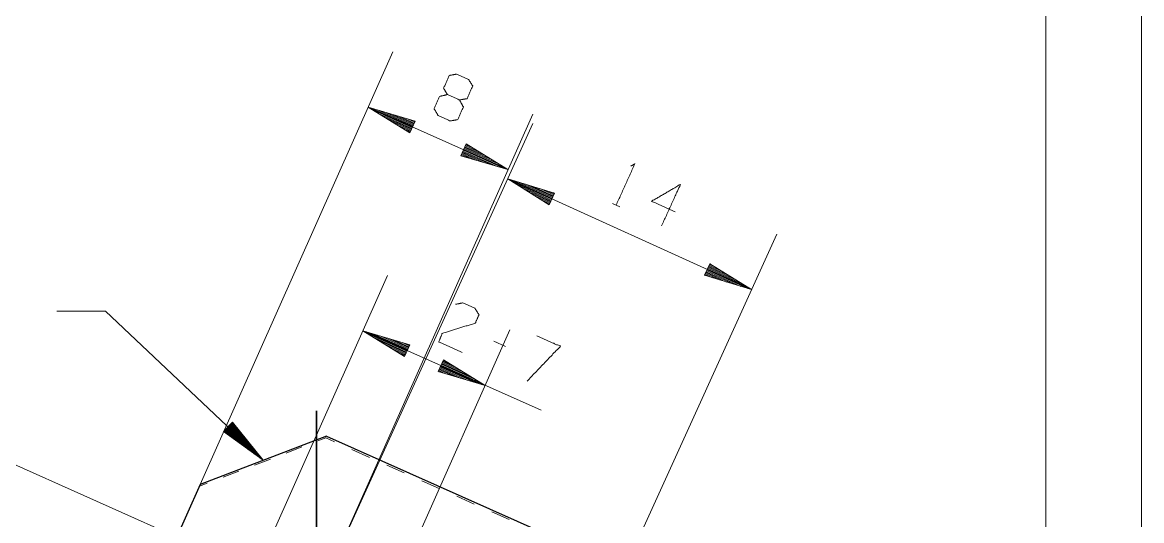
# Model space of a CAD drawing. Header units: millimetres. Extents: x 0 to 210, y 0 to 675.
# Drawn here: x 151.5 to 210, y 166.5 to 192.5 of the extents above; entities that cross this region are included whole.
import ezdxf

# ---------------------------------------------------------------- set-up
doc = ezdxf.new("R2010")
doc.units = ezdxf.units.MM
doc.layers.add('1', color=7, linetype='Continuous', true_color=0xffffff)

msp = doc.modelspace()

# ---------------------------------------------------------------- linework, layer by layer
at = {"layer": '1', "color": 132, "linetype": 'Continuous', "lineweight": 18}
for p, q in [((210, 0), (210, 297)), ((205, 5), (205, 292))]:
    msp.add_line(p, q, dxfattribs=at)
at = {"layer": '1', "color": 13, "linetype": 'Continuous', "lineweight": 18}
for p, q in [((160.79485, 168.34563), (170.86539, 190.95328)), ((172.02975, 187.32492), (169.57347, 188.05301)), ((169.57347, 188.05301), (171.75763, 186.714)), ((176.88124, 184.79776), (169.57347, 188.05301)), ((171.88335, 186.99626), (169.73936, 187.95128)), ((171.90402, 187.04266), (169.76006, 187.9977)), ((171.9247, 187.08907), (170.13319, 187.88708)), ((166.8821, 162.3504), (178.17316, 187.69803)), ((166.8821, 162.3504), (178.17998, 187.2114)), ((171.86269, 186.94986), (170.07118, 187.74786)), ((171.84201, 186.90346), (170.40298, 187.54446)), ((171.94536, 187.13548), (170.50635, 187.77647)), ((171.82133, 186.85704), (170.73479, 187.34105)), ((171.96603, 187.18188), (170.87949, 187.66588)), ((171.98671, 187.22827), (171.25264, 187.55528)), ((172.00737, 187.27467), (171.62578, 187.44467)), ((171.75763, 186.714), (172.02975, 187.32492)), ((172.02805, 187.32108), (171.99892, 187.33406)), ((172.02805, 187.32108), (171.99892, 187.33406)), ((171.80067, 186.81064), (171.0666, 187.13763)), ((171.78, 186.76424), (171.39841, 186.9342)), ((171.75932, 186.71783), (171.73021, 186.7308)), ((171.75932, 186.71783), (171.73021, 186.7308)), ((174.69708, 186.13676), (174.42496, 185.52583)), ((174.65405, 186.04013), (175.38812, 185.71312)), ((174.67471, 186.08653), (175.05632, 185.91653)), ((174.69539, 186.13293), (174.72452, 186.11995)), ((174.69539, 186.13293), (174.72452, 186.11995)), ((176.88124, 184.79776), (174.69708, 186.13676)), ((174.42496, 185.52583), (176.88124, 184.79776)), ((174.42667, 185.52966), (174.4558, 185.51671)), ((174.42667, 185.52966), (174.4558, 185.51671)), ((174.44734, 185.57607), (174.82895, 185.4061)), ((174.46802, 185.62247), (175.20209, 185.29549)), ((174.48868, 185.66888), (175.57523, 185.18488)), ((174.50935, 185.71529), (175.94838, 185.07426)), ((174.53003, 185.76169), (176.32152, 184.96367)), ((174.55069, 185.80809), (176.69467, 184.85306)), ((174.57137, 185.85451), (176.71533, 184.89946)), ((174.59204, 185.90091), (176.38353, 185.10287)), ((174.6127, 185.94731), (176.05173, 185.30629)), ((174.63338, 185.99371), (175.71992, 185.50972)), ((179.31717, 183.57443), (176.86639, 184.32086)), ((176.86639, 184.32086), (179.04047, 182.96556)), ((176.86639, 184.32086), (189.6124, 178.52853)), ((179.16832, 183.24689), (177.03154, 184.21793)), ((179.18933, 183.29312), (177.05255, 184.26418)), ((179.14729, 183.20062), (177.36182, 184.01202)), ((179.21036, 183.33937), (177.42488, 184.15077)), ((179.12627, 183.15439), (177.69208, 183.80614)), ((179.23135, 183.38564), (177.79718, 184.0374)), ((179.25238, 183.43187), (178.16949, 183.924)), ((179.27341, 183.47813), (178.54179, 183.81059)), ((179.29443, 183.52437), (178.91411, 183.69719)), ((179.10527, 183.10812), (178.02235, 183.60025)), ((179.08424, 183.06189), (178.35263, 183.39435)), ((179.06323, 183.01564), (178.68291, 183.18848)), ((179.04047, 182.96556), (179.31717, 183.57443)), ((179.31543, 183.5706), (179.28641, 183.58382)), ((179.31543, 183.5706), (179.28641, 183.58382)), ((179.04221, 182.96939), (179.01318, 182.98257)), ((179.04221, 182.96939), (179.01318, 182.98257)), ((179.62807, 156.55807), (190.92596, 181.41907)), ((187.43832, 179.88385), (187.16162, 179.27498)), ((187.31047, 179.60254), (189.44725, 178.6315)), ((187.3315, 179.64879), (189.11697, 178.83737)), ((187.35249, 179.69504), (188.7867, 179.04327)), ((187.37352, 179.74129), (188.45644, 179.24916)), ((187.39455, 179.78752), (188.12616, 179.45506)), ((187.41556, 179.83379), (187.79588, 179.66093)), ((187.43658, 179.88002), (187.46561, 179.86684)), ((187.43658, 179.88002), (187.46561, 179.86684)), ((189.6124, 178.52853), (187.43832, 179.88385)), ((163.68494, 163.77455), (170.58742, 179.27011)), ((187.16162, 179.27498), (189.6124, 178.52853)), ((187.16336, 179.27879), (187.19238, 179.26561)), ((187.16336, 179.27879), (187.19238, 179.26561)), ((187.18436, 179.32504), (187.56468, 179.15221)), ((187.20538, 179.37131), (187.937, 179.03882)), ((187.22641, 179.41754), (188.3093, 178.92543)), ((187.24744, 179.46381), (188.68161, 178.81204)), ((187.26843, 179.51004), (189.05391, 178.69864)), ((187.28946, 179.55627), (189.42624, 178.58524)), ((153.30591, 177.41068), (155.8459, 177.41068)), ((155.8459, 177.41068), (164.09563, 169.61169)), ((171.75179, 175.64177), (169.2955, 176.36984)), ((169.2955, 176.36984), (171.47964, 175.03085)), ((169.2955, 176.36984), (178.60976, 172.22083)), ((171.60538, 175.31311), (169.46141, 176.26816)), ((171.62605, 175.35951), (169.48207, 176.31456)), ((171.64671, 175.40591), (169.85522, 176.20395)), ((170.07924, 160.92622), (176.98172, 176.4218)), ((171.66739, 175.45233), (170.22836, 176.09334)), ((171.5847, 175.26671), (169.79321, 176.06473)), ((171.56404, 175.22029), (170.12502, 175.86131)), ((171.54337, 175.17389), (170.45682, 175.6579)), ((171.68806, 175.49873), (170.60152, 175.98273)), ((171.70872, 175.54514), (170.97466, 175.87212)), ((171.7294, 175.59154), (171.34779, 175.76152)), ((171.47964, 175.03085), (171.75179, 175.64177)), ((171.75008, 175.63794), (171.72095, 175.65091)), ((171.75008, 175.63794), (171.72095, 175.65091)), ((171.52269, 175.12749), (170.78862, 175.4545)), ((171.50203, 175.0811), (171.12042, 175.25108)), ((171.48135, 175.0347), (171.45222, 175.04765)), ((171.48135, 175.0347), (171.45222, 175.04765)), ((173.50565, 174.86052), (173.23352, 174.24959)), ((173.27657, 174.34624), (174.01064, 174.01926)), ((173.29723, 174.39265), (174.38377, 173.90865)), ((173.3179, 174.43906), (174.75693, 173.79803)), ((173.33858, 174.48546), (175.13007, 173.68742)), ((173.35924, 174.53186), (175.50322, 173.57683)), ((173.37991, 174.57826), (175.52388, 173.62323)), ((173.40059, 174.62468), (175.19208, 173.82664)), ((173.42125, 174.67107), (174.86028, 174.03006)), ((173.44193, 174.71747), (174.52847, 174.23346)), ((173.4626, 174.76387), (174.19667, 174.43689)), ((173.48326, 174.81027), (173.86487, 174.6403)), ((173.50394, 174.85667), (173.53307, 174.84372)), ((173.50394, 174.85667), (173.53307, 174.84372)), ((175.68979, 173.52153), (173.50565, 174.86052)), ((173.23352, 174.24959), (175.68979, 173.52153)), ((173.23521, 174.25343), (173.26434, 174.24045)), ((173.23521, 174.25343), (173.26434, 174.24045)), ((173.25589, 174.29984), (173.6375, 174.12984)), ((166.8821, 162.3504), (144.85756, 172.16119)), ((162.47958, 171.59961), (162.02014, 171.11362)), ((162.30222, 171.41199), (163.72737, 170.06468)), ((162.3371, 171.4489), (163.48187, 170.36668)), ((162.37201, 171.48582), (163.23637, 170.66867)), ((162.40691, 171.52272), (162.99088, 170.97067)), ((162.4418, 171.55965), (162.74536, 171.27266)), ((162.4767, 171.59656), (162.49988, 171.57466)), ((162.4767, 171.59656), (162.49988, 171.57466)), ((164.09563, 169.61169), (162.47958, 171.59961)), ((162.02014, 171.11362), (164.09563, 169.61169)), ((162.02303, 171.11667), (162.04619, 171.09476)), ((162.02303, 171.11667), (162.04619, 171.09476)), ((162.05792, 171.15358), (162.36148, 170.86659)), ((162.09282, 171.19049), (162.67679, 170.63843)), ((162.12772, 171.2274), (162.99208, 170.41026)), ((162.16261, 171.26433), (163.30739, 170.1821)), ((162.19751, 171.30124), (163.62268, 169.95395)), ((162.23242, 171.33815), (163.93797, 169.72577)), ((162.2673, 171.37506), (163.97289, 169.76268))]:
    msp.add_line(p, q, dxfattribs=at)
at = {"layer": '1', "color": 95, "linetype": 'Continuous', "lineweight": 18}
for p, q in [((182.3427, 183.03223), (182.72888, 182.85674)), ((176.75537, 175.55652), (176.14183, 175.8298))]:
    msp.add_line(p, q, dxfattribs=at)
at = {"layer": '1', "color": 252, "linetype": 'Continuous', "lineweight": 35}
msp.add_line((166.8821, 165.52539), (166.8821, 172.20039), dxfattribs=at)
at = {"layer": '1', "color": 30, "linetype": 'Continuous', "lineweight": 25}
for p, q in [((167.39641, 170.87776), (160.79485, 168.34563)), ((167.39641, 170.87776), (185.66582, 162.73967)), ((160.79485, 168.34563), (150.97394, 146.2984))]:
    msp.add_line(p, q, dxfattribs=at)
at = {"layer": '1', "color": 43, "linetype": 'Continuous', "lineweight": 18}
for p, q in [((167.38576, 170.85385), (167.39641, 170.87776)), ((165.29082, 169.99081), (166.11601, 170.30733)), ((166.94121, 170.62384), (167.35381, 170.7821)), ((167.35381, 170.7821), (167.36446, 170.80602)), ((167.35381, 170.7821), (167.81053, 170.57864)), ((163.64043, 169.35779), (164.46562, 169.6743)), ((168.72401, 170.17175), (169.63748, 169.76485)), ((170.55095, 169.35794), (171.46442, 168.95103)), ((161.99004, 168.72475), (162.81523, 169.04126)), ((172.3779, 168.54413), (173.29137, 168.13722)), ((160.75224, 168.24997), (161.16484, 168.40823)), ((174.20483, 167.73033), (175.1183, 167.32341)), ((176.03178, 166.91652), (176.94525, 166.5096))]:
    msp.add_line(p, q, dxfattribs=at)
at = {"layer": '1', "color": 95, "linetype": 'Continuous', "lineweight": 18}
for points, knots in [([(173.71753, 188.71669), (173.51847, 189.05168), (173.81346, 189.71395), (174.19564, 189.79001), (174.82532, 189.50953), (175.04053, 189.16735), (174.74554, 188.50509), (174.34721, 188.43619), (173.71753, 188.71669), (173.30903, 188.62498), (173.0242, 187.98553), (173.22925, 187.62053), (173.85891, 187.34003), (174.25723, 187.40891), (174.55225, 188.07119), (174.34721, 188.43619)], [0, 0, 0.04757262, 0.13608346, 0.18365703, 0.26781401, 0.31716414, 0.40567498, 0.45502628, 0.53918428, 0.59029667, 0.67575786, 0.72686887, 0.81102457, 0.86037544, 0.94888961, 1, 1]), ([(183.30692, 184.98309), (183.5184, 185.10668), (182.5358, 182.94448)], [0, 0, 0.09349268, 1, 1]), ([(185.61282, 182.58965), (184.38987, 183.1454), (185.89663, 184.0259), (184.91403, 181.8637)], [0, 0, 0.24587037, 0.56529514, 1, 1]), ([(174.14214, 177.76057), (174.52432, 177.83665), (175.15399, 177.55615), (175.36921, 177.21397), (175.17592, 176.78008), (173.44443, 176.2377), (173.26729, 175.79661), (174.49437, 175.25002)], [0, 0, 0.06969345, 0.19297705, 0.26527432, 0.35022768, 0.67473937, 0.75975112, 1, 1]), ([(177.87837, 173.74262), (179.61974, 175.56688), (178.39267, 176.11349)], [0, 0, 0.65246723, 1, 1])]:
    msp.add_open_spline(points, degree=1, knots=knots, dxfattribs=at)

doc.saveas('drawing.dxf')
